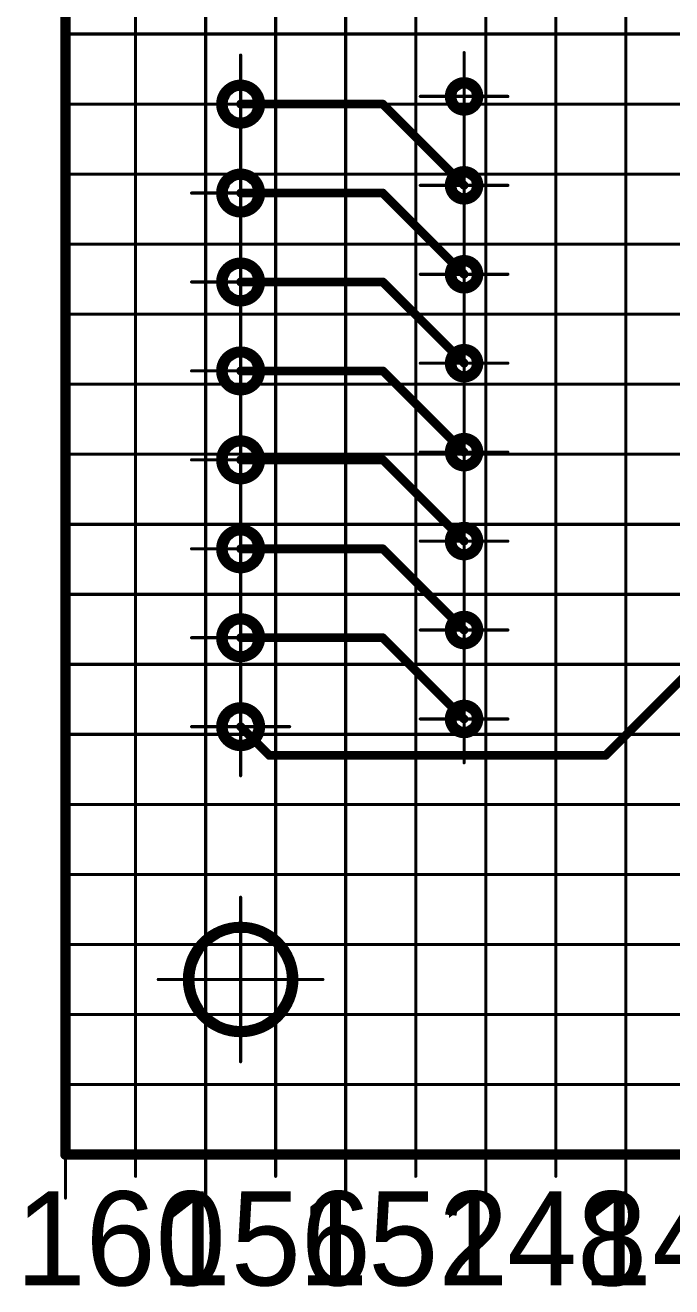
# Model space of a CAD drawing. Header units: millimetres. Extents: x 0 to 841, y 0 to 2540.
# Drawn here: x 476.7 to 513.6, y 2243.4 to 2315.5 of the extents above; entities that cross this region are included whole.
import ezdxf

# ---------------------------------------------------------------- set-up
doc = ezdxf.new("R2010")
doc.units = ezdxf.units.MM
for name, color, linetype in [('Mechanical11', 56, 'Continuous'), ('Mechanical12', 56, 'Continuous'), ('Mechanical7', 56, 'Continuous'), ('Mechanical9', 56, 'Continuous')]:
    doc.layers.add(name, color=color, linetype=linetype)

# ---------------------------------------------------------------- blocks, each defined once
blk = doc.blocks.new('BOASVIEW______B______L_____2__2_32_1_B_3')
at = {"layer": 'Mechanical11'}
for p, q in [((-10, -10), (-10, -12.708)), ((-7.292, -10), (-10, -10)), ((-7.325, -10.424), (-7.292, -10)), ((-7.424, -10.837), (-7.325, -10.424)), ((-7.809, -11.592), (-7.587, -11.23)), ((-7.587, -11.23), (-7.424, -10.837)), ((-8.77, -12.413), (-8.408, -12.191)), ((-8.408, -12.191), (-8.085, -11.915)), ((-8.085, -11.915), (-7.809, -11.592)), ((-10, -12.708), (-9.576, -12.675)), ((-9.576, -12.675), (-9.163, -12.576)), ((-9.163, -12.576), (-8.77, -12.413)), ((-22.565, -24.409), (-22.76, -24.37)), ((-22.76, -24.37), (-22.76, -24.88)), ((-22.4, -24.519), (-22.565, -24.409)), ((-10, -24.44), (-10.807, -24.44)), ((-10.807, -24.44), (-10.779, -24.649)), ((-10, -25.247), (-10, -24.44)), ((-10, -24.44), (-10, -25.247)), ((-9.193, -24.44), (-10, -24.44)), ((-9.221, -24.649), (-9.193, -24.44)), ((-22.76, -24.88), (-23.27, -24.88)), ((-23.27, -24.88), (-23.231, -25.075)), ((-23.231, -25.075), (-23.12, -25.24)), ((-22.76, -24.88), (-22.25, -24.88)), ((-22.76, -25.39), (-22.76, -24.88)), ((-22.289, -24.685), (-22.4, -24.519)), ((-22.25, -24.88), (-22.289, -24.685)), ((-10.779, -24.649), (-10.699, -24.844)), ((-10.699, -24.844), (-10.571, -25.011)), ((-10.571, -25.011), (-10.403, -25.139)), ((-10.403, -25.139), (-10.209, -25.219)), ((-10.209, -25.219), (-10, -25.247)), ((-10, -25.247), (-9.791, -25.219)), ((-9.791, -25.219), (-9.597, -25.139)), ((-9.597, -25.139), (-9.429, -25.011)), ((-9.429, -25.011), (-9.301, -24.844)), ((-9.301, -24.844), (-9.221, -24.649)), ((-23.12, -25.24), (-22.955, -25.351)), ((-22.955, -25.351), (-22.76, -25.39)), ((-22.565, -29.489), (-22.76, -29.45)), ((-22.76, -29.45), (-22.76, -29.96)), ((-22.4, -29.599), (-22.565, -29.489)), ((-10, -29.52), (-10.807, -29.52)), ((-10.807, -29.52), (-10.779, -29.729)), ((-10, -30.327), (-10, -29.52)), ((-10, -29.52), (-10, -30.327)), ((-9.193, -29.52), (-10, -29.52)), ((-9.221, -29.729), (-9.193, -29.52)), ((-22.76, -29.96), (-23.27, -29.96)), ((-23.27, -29.96), (-23.231, -30.155)), ((-23.231, -30.155), (-23.12, -30.32)), ((-22.76, -29.96), (-22.25, -29.96)), ((-22.76, -30.47), (-22.76, -29.96)), ((-22.289, -29.765), (-22.4, -29.599)), ((-22.25, -29.96), (-22.289, -29.765)), ((-10.779, -29.729), (-10.699, -29.924)), ((-10.699, -29.924), (-10.571, -30.091)), ((-10.571, -30.091), (-10.403, -30.219)), ((-10.403, -30.219), (-10.209, -30.299)), ((-9.791, -30.299), (-9.597, -30.219)), ((-9.597, -30.219), (-9.429, -30.091)), ((-9.429, -30.091), (-9.301, -29.924)), ((-9.301, -29.924), (-9.221, -29.729)), ((-23.12, -30.32), (-22.955, -30.431)), ((-22.955, -30.431), (-22.76, -30.47)), ((-10.209, -30.299), (-10, -30.327)), ((-10, -30.327), (-9.791, -30.299)), ((-22.565, -34.569), (-22.76, -34.53)), ((-22.76, -34.53), (-22.76, -35.04)), ((-22.4, -34.679), (-22.565, -34.569)), ((-22.76, -35.04), (-23.27, -35.04)), ((-23.27, -35.04), (-23.231, -35.235)), ((-23.231, -35.235), (-23.12, -35.4)), ((-22.76, -35.04), (-22.25, -35.04)), ((-22.76, -35.55), (-22.76, -35.04)), ((-22.289, -34.845), (-22.4, -34.679)), ((-22.25, -35.04), (-22.289, -34.845)), ((-10, -34.6), (-10.807, -34.6)), ((-10.807, -34.6), (-10.779, -34.809)), ((-10.779, -34.809), (-10.699, -35.004)), ((-10.699, -35.004), (-10.571, -35.171)), ((-10.571, -35.171), (-10.403, -35.299)), ((-10.403, -35.299), (-10.209, -35.379)), ((-10, -35.407), (-10, -34.6)), ((-10, -34.6), (-10, -35.407)), ((-9.193, -34.6), (-10, -34.6)), ((-9.791, -35.379), (-9.597, -35.299)), ((-9.597, -35.299), (-9.429, -35.171)), ((-9.429, -35.171), (-9.301, -35.004)), ((-9.301, -35.004), (-9.221, -34.809)), ((-9.221, -34.809), (-9.193, -34.6)), ((-23.12, -35.4), (-22.955, -35.511)), ((-22.955, -35.511), (-22.76, -35.55)), ((-10.209, -35.379), (-10, -35.407)), ((-10, -35.407), (-9.791, -35.379)), ((-22.565, -39.649), (-22.76, -39.61)), ((-22.76, -39.61), (-22.76, -40.12)), ((-22.76, -40.12), (-23.27, -40.12)), ((-23.27, -40.12), (-23.231, -40.315)), ((-23.231, -40.315), (-23.12, -40.48)), ((-22.76, -40.12), (-22.25, -40.12)), ((-22.76, -40.63), (-22.76, -40.12)), ((-22.4, -39.759), (-22.565, -39.649)), ((-22.289, -39.925), (-22.4, -39.759)), ((-22.25, -40.12), (-22.289, -39.925)), ((-10, -39.68), (-10.807, -39.68)), ((-10.807, -39.68), (-10.779, -39.889)), ((-10.779, -39.889), (-10.699, -40.084)), ((-10.699, -40.084), (-10.571, -40.251)), ((-10.571, -40.251), (-10.403, -40.379)), ((-10, -40.487), (-10, -39.68)), ((-10, -39.68), (-10, -40.487)), ((-9.193, -39.68), (-10, -39.68)), ((-9.597, -40.379), (-9.429, -40.251)), ((-9.429, -40.251), (-9.301, -40.084)), ((-9.301, -40.084), (-9.221, -39.889)), ((-9.221, -39.889), (-9.193, -39.68)), ((-23.12, -40.48), (-22.955, -40.591)), ((-22.955, -40.591), (-22.76, -40.63)), ((-10.403, -40.379), (-10.209, -40.459)), ((-10.209, -40.459), (-10, -40.487)), ((-10, -40.487), (-9.791, -40.459)), ((-9.791, -40.459), (-9.597, -40.379)), ((-22.76, -45.2), (-23.27, -45.2)), ((-23.27, -45.2), (-23.231, -45.395)), ((-23.231, -45.395), (-23.12, -45.56)), ((-22.565, -44.729), (-22.76, -44.69)), ((-22.76, -44.69), (-22.76, -45.2)), ((-22.76, -45.2), (-22.25, -45.2)), ((-22.76, -45.71), (-22.76, -45.2)), ((-22.4, -44.839), (-22.565, -44.729)), ((-22.289, -45.005), (-22.4, -44.839)), ((-22.25, -45.2), (-22.289, -45.005)), ((-10, -44.76), (-10.807, -44.76)), ((-10.807, -44.76), (-10.779, -44.969)), ((-10.779, -44.969), (-10.699, -45.164)), ((-10.699, -45.164), (-10.571, -45.331)), ((-10.571, -45.331), (-10.403, -45.459)), ((-10, -45.567), (-10, -44.76)), ((-10, -44.76), (-10, -45.567)), ((-9.193, -44.76), (-10, -44.76)), ((-9.597, -45.459), (-9.429, -45.331)), ((-9.429, -45.331), (-9.301, -45.164)), ((-9.301, -45.164), (-9.221, -44.969)), ((-9.221, -44.969), (-9.193, -44.76)), ((-23.12, -45.56), (-22.955, -45.671)), ((-22.955, -45.671), (-22.76, -45.71)), ((-10.403, -45.459), (-10.209, -45.539)), ((-10.209, -45.539), (-10, -45.567)), ((-10, -45.567), (-9.791, -45.539)), ((-9.791, -45.539), (-9.597, -45.459)), ((-22.76, -50.28), (-23.27, -50.28)), ((-23.27, -50.28), (-23.231, -50.475)), ((-22.565, -49.809), (-22.76, -49.77)), ((-22.76, -49.77), (-22.76, -50.28)), ((-22.76, -50.28), (-22.25, -50.28)), ((-22.76, -50.79), (-22.76, -50.28)), ((-22.4, -49.919), (-22.565, -49.809)), ((-22.289, -50.085), (-22.4, -49.919)), ((-22.25, -50.28), (-22.289, -50.085)), ((-10, -49.84), (-10.807, -49.84)), ((-10.807, -49.84), (-10.779, -50.049)), ((-10.779, -50.049), (-10.699, -50.244)), ((-10.699, -50.244), (-10.571, -50.411)), ((-10.571, -50.411), (-10.403, -50.539)), ((-10, -50.647), (-10, -49.84)), ((-10, -49.84), (-10, -50.647)), ((-9.193, -49.84), (-10, -49.84)), ((-9.597, -50.539), (-9.429, -50.411)), ((-9.429, -50.411), (-9.301, -50.244)), ((-9.301, -50.244), (-9.221, -50.049)), ((-9.221, -50.049), (-9.193, -49.84)), ((-23.231, -50.475), (-23.12, -50.64)), ((-23.12, -50.64), (-22.955, -50.751)), ((-22.955, -50.751), (-22.76, -50.79)), ((-10.403, -50.539), (-10.209, -50.619)), ((-10.209, -50.619), (-10, -50.647)), ((-10, -50.647), (-9.791, -50.619)), ((-9.791, -50.619), (-9.597, -50.539)), ((-22.76, -55.36), (-23.27, -55.36)), ((-23.27, -55.36), (-23.231, -55.555)), ((-22.565, -54.889), (-22.76, -54.85)), ((-22.76, -54.85), (-22.76, -55.36)), ((-22.76, -55.36), (-22.25, -55.36)), ((-22.76, -55.87), (-22.76, -55.36)), ((-22.4, -54.999), (-22.565, -54.889)), ((-22.289, -55.165), (-22.4, -54.999)), ((-22.25, -55.36), (-22.289, -55.165)), ((-10, -54.92), (-10.807, -54.92)), ((-10.807, -54.92), (-10.779, -55.129)), ((-10.779, -55.129), (-10.699, -55.324)), ((-10.699, -55.324), (-10.571, -55.491)), ((-10, -55.727), (-10, -54.92)), ((-10, -54.92), (-10, -55.727)), ((-9.193, -54.92), (-10, -54.92)), ((-9.429, -55.491), (-9.301, -55.324)), ((-9.301, -55.324), (-9.221, -55.129)), ((-9.221, -55.129), (-9.193, -54.92)), ((-23.231, -55.555), (-23.12, -55.72)), ((-23.12, -55.72), (-22.955, -55.831)), ((-22.955, -55.831), (-22.76, -55.87)), ((-10.571, -55.491), (-10.403, -55.619)), ((-10.403, -55.619), (-10.209, -55.699)), ((-10.209, -55.699), (-10, -55.727)), ((-10, -55.727), (-9.791, -55.699)), ((-9.791, -55.699), (-9.597, -55.619)), ((-9.597, -55.619), (-9.429, -55.491)), ((-22.76, -60.44), (-23.27, -60.44)), ((-23.27, -60.44), (-23.231, -60.635)), ((-22.565, -59.969), (-22.76, -59.93)), ((-22.76, -59.93), (-22.76, -60.44)), ((-22.76, -60.44), (-22.25, -60.44)), ((-22.76, -60.95), (-22.76, -60.44)), ((-22.4, -60.079), (-22.565, -59.969)), ((-22.289, -60.245), (-22.4, -60.079)), ((-22.25, -60.44), (-22.289, -60.245)), ((-10, -60), (-10.807, -60)), ((-10.807, -60), (-10.779, -60.209)), ((-10.779, -60.209), (-10.699, -60.404)), ((-10.699, -60.404), (-10.571, -60.571)), ((-10, -60.807), (-10, -60)), ((-10, -60), (-10, -60.807)), ((-9.193, -60), (-10, -60)), ((-9.429, -60.571), (-9.301, -60.404)), ((-9.301, -60.404), (-9.221, -60.209)), ((-9.221, -60.209), (-9.193, -60)), ((-23.231, -60.635), (-23.12, -60.8)), ((-23.12, -60.8), (-22.955, -60.911)), ((-22.955, -60.911), (-22.76, -60.95)), ((-10.571, -60.571), (-10.403, -60.699)), ((-10.403, -60.699), (-10.209, -60.779)), ((-10.209, -60.779), (-10, -60.807)), ((-10, -60.807), (-9.791, -60.779)), ((-9.791, -60.779), (-9.597, -60.699)), ((-9.597, -60.699), (-9.429, -60.571))]:
    blk.add_line(p, q, dxfattribs=at)
at = {"layer": 'Mechanical12'}
for p, q in [((-11.592, -7.809), (-11.915, -8.085)), ((-11.23, -7.587), (-11.592, -7.809)), ((-10.837, -7.424), (-11.23, -7.587)), ((-10.424, -7.325), (-10.837, -7.424)), ((-10, -7.292), (-10.424, -7.325)), ((-10, -7.292), (-10, -10)), ((-9.576, -7.325), (-10, -7.292)), ((-10, -10), (-10, -7.292)), ((-9.163, -7.424), (-9.576, -7.325)), ((-8.77, -7.587), (-9.163, -7.424)), ((-8.408, -7.809), (-8.77, -7.587)), ((-8.085, -8.085), (-8.408, -7.809)), ((-12.191, -8.408), (-12.413, -8.77)), ((-11.915, -8.085), (-12.191, -8.408)), ((-7.809, -8.408), (-8.085, -8.085)), ((-7.587, -8.77), (-7.809, -8.408)), ((-12.576, -9.163), (-12.675, -9.576)), ((-12.413, -8.77), (-12.576, -9.163)), ((-7.424, -9.163), (-7.587, -8.77)), ((-7.325, -9.576), (-7.424, -9.163)), ((-12.675, -9.576), (-12.708, -10)), ((-12.708, -10), (-10, -10)), ((-10, -10), (-12.708, -10)), ((-12.708, -10), (-12.675, -10.424)), ((-10, -10), (-7.292, -10)), ((-10, -12.708), (-10, -10)), ((-7.292, -10), (-7.325, -9.576)), ((-12.675, -10.424), (-12.576, -10.837)), ((-12.576, -10.837), (-12.413, -11.23)), ((-12.413, -11.23), (-12.191, -11.592)), ((-12.191, -11.592), (-11.915, -11.915)), ((-11.915, -11.915), (-11.592, -12.191)), ((-11.592, -12.191), (-11.23, -12.413)), ((-11.23, -12.413), (-10.837, -12.576)), ((-10.837, -12.576), (-10.424, -12.675)), ((-10.424, -12.675), (-10, -12.708)), ((-10.403, -23.741), (-10.571, -23.869)), ((-10.209, -23.661), (-10.403, -23.741)), ((-10, -23.633), (-10.209, -23.661)), ((-10, -23.633), (-10, -24.44)), ((-9.791, -23.661), (-10, -23.633)), ((-10, -24.44), (-10, -23.633)), ((-9.597, -23.741), (-9.791, -23.661)), ((-9.429, -23.869), (-9.597, -23.741)), ((-22.955, -24.409), (-23.12, -24.519)), ((-22.76, -24.37), (-22.955, -24.409)), ((-22.76, -24.88), (-22.76, -24.37)), ((-10.779, -24.231), (-10.807, -24.44)), ((-10.807, -24.44), (-10, -24.44)), ((-10.699, -24.037), (-10.779, -24.231)), ((-10.571, -23.869), (-10.699, -24.037)), ((-10, -24.44), (-9.193, -24.44)), ((-9.301, -24.037), (-9.429, -23.869)), ((-9.221, -24.231), (-9.301, -24.037)), ((-9.193, -24.44), (-9.221, -24.231)), ((-23.231, -24.685), (-23.27, -24.88)), ((-23.27, -24.88), (-22.76, -24.88)), ((-23.12, -24.519), (-23.231, -24.685)), ((-22.25, -24.88), (-22.76, -24.88)), ((-22.76, -24.88), (-22.76, -25.39)), ((-22.4, -25.24), (-22.289, -25.075)), ((-22.289, -25.075), (-22.25, -24.88)), ((-22.76, -25.39), (-22.565, -25.351)), ((-22.565, -25.351), (-22.4, -25.24)), ((-10.403, -28.821), (-10.571, -28.949)), ((-10.209, -28.741), (-10.403, -28.821)), ((-10, -28.713), (-10.209, -28.741)), ((-10, -28.713), (-10, -29.52)), ((-9.791, -28.741), (-10, -28.713)), ((-10, -29.52), (-10, -28.713)), ((-9.597, -28.821), (-9.791, -28.741)), ((-9.429, -28.949), (-9.597, -28.821)), ((-22.955, -29.489), (-23.12, -29.599)), ((-22.76, -29.45), (-22.955, -29.489)), ((-22.76, -29.96), (-22.76, -29.45)), ((-10.779, -29.311), (-10.807, -29.52)), ((-10.807, -29.52), (-10, -29.52)), ((-10.699, -29.117), (-10.779, -29.311)), ((-10.571, -28.949), (-10.699, -29.117)), ((-10, -29.52), (-9.193, -29.52)), ((-9.301, -29.117), (-9.429, -28.949)), ((-9.221, -29.311), (-9.301, -29.117)), ((-9.193, -29.52), (-9.221, -29.311)), ((-23.231, -29.765), (-23.27, -29.96)), ((-23.27, -29.96), (-22.76, -29.96)), ((-23.12, -29.599), (-23.231, -29.765)), ((-22.25, -29.96), (-22.76, -29.96)), ((-22.76, -29.96), (-22.76, -30.47)), ((-22.4, -30.32), (-22.289, -30.155)), ((-22.289, -30.155), (-22.25, -29.96)), ((-22.76, -30.47), (-22.565, -30.431)), ((-22.565, -30.431), (-22.4, -30.32)), ((-10.209, -33.821), (-10.403, -33.901)), ((-10, -33.793), (-10.209, -33.821)), ((-10, -33.793), (-10, -34.6)), ((-9.791, -33.821), (-10, -33.793)), ((-10, -34.6), (-10, -33.793)), ((-9.597, -33.901), (-9.791, -33.821)), ((-22.955, -34.569), (-23.12, -34.679)), ((-22.76, -34.53), (-22.955, -34.569)), ((-22.76, -35.04), (-22.76, -34.53)), ((-10.779, -34.391), (-10.807, -34.6)), ((-10.699, -34.197), (-10.779, -34.391)), ((-10.571, -34.029), (-10.699, -34.197)), ((-10.403, -33.901), (-10.571, -34.029)), ((-9.429, -34.029), (-9.597, -33.901)), ((-9.301, -34.197), (-9.429, -34.029)), ((-9.221, -34.391), (-9.301, -34.197)), ((-9.193, -34.6), (-9.221, -34.391)), ((-23.231, -34.845), (-23.27, -35.04)), ((-23.27, -35.04), (-22.76, -35.04)), ((-23.12, -34.679), (-23.231, -34.845)), ((-22.25, -35.04), (-22.76, -35.04)), ((-22.76, -35.04), (-22.76, -35.55)), ((-22.4, -35.4), (-22.289, -35.235)), ((-22.289, -35.235), (-22.25, -35.04)), ((-10.807, -34.6), (-10, -34.6)), ((-10, -34.6), (-9.193, -34.6)), ((-22.76, -35.55), (-22.565, -35.511)), ((-22.565, -35.511), (-22.4, -35.4)), ((-10.209, -38.901), (-10.403, -38.981)), ((-10, -38.873), (-10.209, -38.901)), ((-10, -38.873), (-10, -39.68)), ((-9.791, -38.901), (-10, -38.873)), ((-10, -39.68), (-10, -38.873)), ((-9.597, -38.981), (-9.791, -38.901)), ((-22.76, -39.61), (-22.955, -39.649)), ((-22.76, -40.12), (-22.76, -39.61)), ((-10.779, -39.471), (-10.807, -39.68)), ((-10.699, -39.277), (-10.779, -39.471)), ((-10.571, -39.109), (-10.699, -39.277)), ((-10.403, -38.981), (-10.571, -39.109)), ((-9.429, -39.109), (-9.597, -38.981)), ((-9.301, -39.277), (-9.429, -39.109)), ((-9.221, -39.471), (-9.301, -39.277)), ((-9.193, -39.68), (-9.221, -39.471)), ((-23.231, -39.925), (-23.27, -40.12)), ((-23.27, -40.12), (-22.76, -40.12)), ((-23.12, -39.759), (-23.231, -39.925)), ((-22.955, -39.649), (-23.12, -39.759)), ((-22.25, -40.12), (-22.76, -40.12)), ((-22.76, -40.12), (-22.76, -40.63)), ((-22.4, -40.48), (-22.289, -40.315)), ((-22.289, -40.315), (-22.25, -40.12)), ((-10.807, -39.68), (-10, -39.68)), ((-10, -39.68), (-9.193, -39.68)), ((-22.76, -40.63), (-22.565, -40.591)), ((-22.565, -40.591), (-22.4, -40.48)), ((-10, -43.953), (-10.209, -43.981)), ((-10, -43.953), (-10, -44.76)), ((-9.791, -43.981), (-10, -43.953)), ((-10, -44.76), (-10, -43.953)), ((-10.779, -44.551), (-10.807, -44.76)), ((-10.699, -44.357), (-10.779, -44.551)), ((-10.571, -44.189), (-10.699, -44.357)), ((-10.403, -44.061), (-10.571, -44.189)), ((-10.209, -43.981), (-10.403, -44.061)), ((-9.597, -44.061), (-9.791, -43.981)), ((-9.429, -44.189), (-9.597, -44.061)), ((-9.301, -44.357), (-9.429, -44.189)), ((-9.221, -44.551), (-9.301, -44.357)), ((-9.193, -44.76), (-9.221, -44.551)), ((-23.231, -45.005), (-23.27, -45.2)), ((-23.27, -45.2), (-22.76, -45.2)), ((-23.12, -44.839), (-23.231, -45.005)), ((-22.955, -44.729), (-23.12, -44.839)), ((-22.76, -44.69), (-22.955, -44.729)), ((-22.76, -45.2), (-22.76, -44.69)), ((-22.25, -45.2), (-22.76, -45.2)), ((-22.76, -45.2), (-22.76, -45.71)), ((-22.4, -45.56), (-22.289, -45.395)), ((-22.289, -45.395), (-22.25, -45.2)), ((-10.807, -44.76), (-10, -44.76)), ((-10, -44.76), (-9.193, -44.76)), ((-22.76, -45.71), (-22.565, -45.671)), ((-22.565, -45.671), (-22.4, -45.56)), ((-10.779, -49.631), (-10.807, -49.84)), ((-10.699, -49.437), (-10.779, -49.631)), ((-10.571, -49.269), (-10.699, -49.437)), ((-10.403, -49.141), (-10.571, -49.269)), ((-10.209, -49.061), (-10.403, -49.141)), ((-10, -49.033), (-10.209, -49.061)), ((-10, -49.033), (-10, -49.84)), ((-9.791, -49.061), (-10, -49.033)), ((-10, -49.84), (-10, -49.033)), ((-9.597, -49.141), (-9.791, -49.061)), ((-9.429, -49.269), (-9.597, -49.141)), ((-9.301, -49.437), (-9.429, -49.269)), ((-9.221, -49.631), (-9.301, -49.437)), ((-9.193, -49.84), (-9.221, -49.631)), ((-23.231, -50.085), (-23.27, -50.28)), ((-23.27, -50.28), (-22.76, -50.28)), ((-23.12, -49.919), (-23.231, -50.085)), ((-22.955, -49.809), (-23.12, -49.919)), ((-22.76, -49.77), (-22.955, -49.809)), ((-22.76, -50.28), (-22.76, -49.77)), ((-22.25, -50.28), (-22.76, -50.28)), ((-22.76, -50.28), (-22.76, -50.79)), ((-22.289, -50.475), (-22.25, -50.28)), ((-10.807, -49.84), (-10, -49.84)), ((-10, -49.84), (-9.193, -49.84)), ((-22.76, -50.79), (-22.565, -50.751)), ((-22.565, -50.751), (-22.4, -50.64)), ((-22.4, -50.64), (-22.289, -50.475)), ((-10.779, -54.711), (-10.807, -54.92)), ((-10.699, -54.517), (-10.779, -54.711)), ((-10.571, -54.349), (-10.699, -54.517)), ((-10.403, -54.221), (-10.571, -54.349)), ((-10.209, -54.141), (-10.403, -54.221)), ((-10, -54.113), (-10.209, -54.141)), ((-10, -54.113), (-10, -54.92)), ((-9.791, -54.141), (-10, -54.113)), ((-10, -54.92), (-10, -54.113)), ((-9.597, -54.221), (-9.791, -54.141)), ((-9.429, -54.349), (-9.597, -54.221)), ((-9.301, -54.517), (-9.429, -54.349)), ((-9.221, -54.711), (-9.301, -54.517)), ((-9.193, -54.92), (-9.221, -54.711)), ((-23.231, -55.165), (-23.27, -55.36)), ((-23.27, -55.36), (-22.76, -55.36)), ((-23.12, -54.999), (-23.231, -55.165)), ((-22.955, -54.889), (-23.12, -54.999)), ((-22.76, -54.85), (-22.955, -54.889)), ((-22.76, -55.36), (-22.76, -54.85)), ((-22.25, -55.36), (-22.76, -55.36)), ((-22.76, -55.36), (-22.76, -55.87)), ((-22.289, -55.555), (-22.25, -55.36)), ((-10.807, -54.92), (-10, -54.92)), ((-10, -54.92), (-9.193, -54.92)), ((-22.76, -55.87), (-22.565, -55.831)), ((-22.565, -55.831), (-22.4, -55.72)), ((-22.4, -55.72), (-22.289, -55.555)), ((-10.779, -59.791), (-10.807, -60)), ((-10.699, -59.597), (-10.779, -59.791)), ((-10.571, -59.429), (-10.699, -59.597)), ((-10.403, -59.301), (-10.571, -59.429)), ((-10.209, -59.221), (-10.403, -59.301)), ((-10, -59.193), (-10.209, -59.221)), ((-10, -59.193), (-10, -60)), ((-9.791, -59.221), (-10, -59.193)), ((-10, -60), (-10, -59.193)), ((-9.597, -59.301), (-9.791, -59.221)), ((-9.429, -59.429), (-9.597, -59.301)), ((-9.301, -59.597), (-9.429, -59.429)), ((-9.221, -59.791), (-9.301, -59.597)), ((-9.193, -60), (-9.221, -59.791)), ((-23.231, -60.245), (-23.27, -60.44)), ((-23.27, -60.44), (-22.76, -60.44)), ((-23.12, -60.079), (-23.231, -60.245)), ((-22.955, -59.969), (-23.12, -60.079)), ((-22.76, -59.93), (-22.955, -59.969)), ((-22.76, -60.44), (-22.76, -59.93)), ((-22.25, -60.44), (-22.76, -60.44)), ((-22.76, -60.44), (-22.76, -60.95)), ((-22.289, -60.635), (-22.25, -60.44)), ((-10.807, -60), (-10, -60)), ((-10, -60), (-9.193, -60)), ((-22.76, -60.95), (-22.565, -60.911)), ((-22.565, -60.911), (-22.4, -60.8)), ((-22.4, -60.8), (-22.289, -60.635))]:
    blk.add_line(p, q, dxfattribs=at)
for points, const_width in [([(0, 0), (-320, 0)], 0.6), ([(0, 0), (-320, 0)], 0.6), ([(0, 0), (0, -210)], 0.6), ([(0, 0), (0, -210)], 0.6), ([(-30.839, -22.799), (-38, -29.96)], 0.5), ([(-11.641, -22.799), (-30.839, -22.799)], 0.5), ([(-10, -24.44), (-11.641, -22.799)], 0.5), ([(-18.12, -29.52), (-22.76, -24.88)], 0.5), ([(-10, -29.52), (-18.12, -29.52)], 0.5), ([(-18.12, -34.6), (-22.76, -29.96)], 0.5), ([(-10, -34.6), (-18.12, -34.6)], 0.5), ([(-18.12, -39.68), (-22.76, -35.04)], 0.5), ([(-10, -39.68), (-18.12, -39.68)], 0.5), ([(-18.12, -44.76), (-22.76, -40.12)], 0.5), ([(-10, -44.76), (-18.12, -44.76)], 0.5), ([(-18.12, -49.84), (-22.76, -45.2)], 0.5), ([(-10, -49.84), (-18.12, -49.84)], 0.5), ([(-18.12, -54.92), (-22.76, -50.28)], 0.5), ([(-10, -54.92), (-18.12, -54.92)], 0.5), ([(-18.12, -60), (-22.76, -55.36)], 0.5), ([(-10, -60), (-18.12, -60)], 0.5)]:
    blk.add_lwpolyline(points, dxfattribs=dict(at, const_width=const_width))
for points, const_width in [([(-0.15, 0, 1), (0.15, 0, 1)], 0.3), ([(-0.15, 0, 1), (0.15, 0, 1)], 0.3), ([(-0.15, 0, 1), (0.15, 0, 1)], 0.3), ([(-0.15, 0, 1), (0.15, 0, 1)], 0.3), ([(-7, -10, 1), (-13, -10, 1)], 0.6), ([(-13.15, -10, 1), (-12.85, -10, 1)], 0.3), ([(-7.15, -10, 1), (-6.85, -10, 1)], 0.3), ([(-30.964, -22.799, 1), (-30.714, -22.799, 1)], 0.25), ([(-30.964, -22.799, 1), (-30.714, -22.799, 1)], 0.25), ([(-11.766, -22.799, 1), (-11.516, -22.799, 1)], 0.25), ([(-11.766, -22.799, 1), (-11.516, -22.799, 1)], 0.25), ([(-8.9, -24.44, 1), (-11.1, -24.44, 1)], 0.6), ([(-21.96, -24.88, 1), (-23.56, -24.88, 1)], 0.6), ([(-11.25, -24.44, 1), (-10.95, -24.44, 1)], 0.3), ([(-10.125, -24.44, 1), (-9.875, -24.44, 1)], 0.25), ([(-9.05, -24.44, 1), (-8.75, -24.44, 1)], 0.3), ([(-23.71, -24.88, 1), (-23.41, -24.88, 1)], 0.3), ([(-22.885, -24.88, 1), (-22.635, -24.88, 1)], 0.25), ([(-22.11, -24.88, 1), (-21.81, -24.88, 1)], 0.3), ([(-8.9, -29.52, 1), (-11.1, -29.52, 1)], 0.6), ([(-21.96, -29.96, 1), (-23.56, -29.96, 1)], 0.6), ([(-18.245, -29.52, 1), (-17.995, -29.52, 1)], 0.25), ([(-18.245, -29.52, 1), (-17.995, -29.52, 1)], 0.25), ([(-11.25, -29.52, 1), (-10.95, -29.52, 1)], 0.3), ([(-10.125, -29.52, 1), (-9.875, -29.52, 1)], 0.25), ([(-9.05, -29.52, 1), (-8.75, -29.52, 1)], 0.3), ([(-23.71, -29.96, 1), (-23.41, -29.96, 1)], 0.3), ([(-22.885, -29.96, 1), (-22.635, -29.96, 1)], 0.25), ([(-22.11, -29.96, 1), (-21.81, -29.96, 1)], 0.3), ([(-8.9, -34.6, 1), (-11.1, -34.6, 1)], 0.6), ([(-21.96, -35.04, 1), (-23.56, -35.04, 1)], 0.6), ([(-18.245, -34.6, 1), (-17.995, -34.6, 1)], 0.25), ([(-18.245, -34.6, 1), (-17.995, -34.6, 1)], 0.25), ([(-11.25, -34.6, 1), (-10.95, -34.6, 1)], 0.3), ([(-10.125, -34.6, 1), (-9.875, -34.6, 1)], 0.25), ([(-9.05, -34.6, 1), (-8.75, -34.6, 1)], 0.3), ([(-23.71, -35.04, 1), (-23.41, -35.04, 1)], 0.3), ([(-22.885, -35.04, 1), (-22.635, -35.04, 1)], 0.25), ([(-22.11, -35.04, 1), (-21.81, -35.04, 1)], 0.3), ([(-8.9, -39.68, 1), (-11.1, -39.68, 1)], 0.6), ([(-21.96, -40.12, 1), (-23.56, -40.12, 1)], 0.6), ([(-18.245, -39.68, 1), (-17.995, -39.68, 1)], 0.25), ([(-18.245, -39.68, 1), (-17.995, -39.68, 1)], 0.25), ([(-11.25, -39.68, 1), (-10.95, -39.68, 1)], 0.3), ([(-10.125, -39.68, 1), (-9.875, -39.68, 1)], 0.25), ([(-9.05, -39.68, 1), (-8.75, -39.68, 1)], 0.3), ([(-23.71, -40.12, 1), (-23.41, -40.12, 1)], 0.3), ([(-22.885, -40.12, 1), (-22.635, -40.12, 1)], 0.25), ([(-22.11, -40.12, 1), (-21.81, -40.12, 1)], 0.3), ([(-8.9, -44.76, 1), (-11.1, -44.76, 1)], 0.6), ([(-21.96, -45.2, 1), (-23.56, -45.2, 1)], 0.6), ([(-18.245, -44.76, 1), (-17.995, -44.76, 1)], 0.25), ([(-18.245, -44.76, 1), (-17.995, -44.76, 1)], 0.25), ([(-11.25, -44.76, 1), (-10.95, -44.76, 1)], 0.3), ([(-10.125, -44.76, 1), (-9.875, -44.76, 1)], 0.25), ([(-9.05, -44.76, 1), (-8.75, -44.76, 1)], 0.3), ([(-23.71, -45.2, 1), (-23.41, -45.2, 1)], 0.3), ([(-22.885, -45.2, 1), (-22.635, -45.2, 1)], 0.25), ([(-22.11, -45.2, 1), (-21.81, -45.2, 1)], 0.3), ([(-8.9, -49.84, 1), (-11.1, -49.84, 1)], 0.6), ([(-21.96, -50.28, 1), (-23.56, -50.28, 1)], 0.6), ([(-18.245, -49.84, 1), (-17.995, -49.84, 1)], 0.25), ([(-18.245, -49.84, 1), (-17.995, -49.84, 1)], 0.25), ([(-11.25, -49.84, 1), (-10.95, -49.84, 1)], 0.3), ([(-10.125, -49.84, 1), (-9.875, -49.84, 1)], 0.25), ([(-9.05, -49.84, 1), (-8.75, -49.84, 1)], 0.3), ([(-23.71, -50.28, 1), (-23.41, -50.28, 1)], 0.3), ([(-22.885, -50.28, 1), (-22.635, -50.28, 1)], 0.25), ([(-22.11, -50.28, 1), (-21.81, -50.28, 1)], 0.3), ([(-8.9, -54.92, 1), (-11.1, -54.92, 1)], 0.6), ([(-21.96, -55.36, 1), (-23.56, -55.36, 1)], 0.6), ([(-18.245, -54.92, 1), (-17.995, -54.92, 1)], 0.25), ([(-18.245, -54.92, 1), (-17.995, -54.92, 1)], 0.25), ([(-11.25, -54.92, 1), (-10.95, -54.92, 1)], 0.3), ([(-10.125, -54.92, 1), (-9.875, -54.92, 1)], 0.25), ([(-9.05, -54.92, 1), (-8.75, -54.92, 1)], 0.3), ([(-23.71, -55.36, 1), (-23.41, -55.36, 1)], 0.3), ([(-22.885, -55.36, 1), (-22.635, -55.36, 1)], 0.25), ([(-22.11, -55.36, 1), (-21.81, -55.36, 1)], 0.3), ([(-8.9, -60, 1), (-11.1, -60, 1)], 0.6), ([(-21.96, -60.44, 1), (-23.56, -60.44, 1)], 0.6), ([(-18.245, -60, 1), (-17.995, -60, 1)], 0.25), ([(-18.245, -60, 1), (-17.995, -60, 1)], 0.25), ([(-11.25, -60, 1), (-10.95, -60, 1)], 0.3), ([(-10.125, -60, 1), (-9.875, -60, 1)], 0.25), ([(-9.05, -60, 1), (-8.75, -60, 1)], 0.3), ([(-23.71, -60.44, 1), (-23.41, -60.44, 1)], 0.3), ([(-22.11, -60.44, 1), (-21.81, -60.44, 1)], 0.3)]:
    blk.add_lwpolyline(points, format="xyb", close=True, dxfattribs=dict(at, const_width=const_width))
at = {"layer": 'Mechanical7', "const_width": 0.18}
for points in [[(-10, -5.3), (-10, -14.7)], [(-5.3, -10), (-14.7, -10)], [(-10, -21.64), (-10, -27.24)], [(-22.76, -22.38), (-22.76, -27.38)], [(-7.2, -24.44), (-12.8, -24.44)], [(-20.26, -24.88), (-25.26, -24.88)], [(-10, -26.72), (-10, -32.32)], [(-22.76, -27.46), (-22.76, -32.46)], [(-7.2, -29.52), (-12.8, -29.52)], [(-20.26, -29.96), (-25.26, -29.96)], [(-10, -31.8), (-10, -37.4)], [(-22.76, -32.54), (-22.76, -37.54)], [(-7.2, -34.6), (-12.8, -34.6)], [(-20.26, -35.04), (-25.26, -35.04)], [(-10, -36.88), (-10, -42.48)], [(-22.76, -37.62), (-22.76, -42.62)], [(-7.2, -39.68), (-12.8, -39.68)], [(-20.26, -40.12), (-25.26, -40.12)], [(-10, -41.96), (-10, -47.56)], [(-22.76, -42.7), (-22.76, -47.7)], [(-7.2, -44.76), (-12.8, -44.76)], [(-20.26, -45.2), (-25.26, -45.2)], [(-10, -47.04), (-10, -52.64)], [(-22.76, -47.78), (-22.76, -52.78)], [(-20.26, -50.28), (-25.26, -50.28)], [(-7.2, -49.84), (-12.8, -49.84)], [(-10, -52.12), (-10, -57.72)], [(-22.76, -52.86), (-22.76, -57.86)], [(-20.26, -55.36), (-25.26, -55.36)], [(-7.2, -54.92), (-12.8, -54.92)], [(-10, -57.2), (-10, -62.8)], [(-22.76, -57.94), (-22.76, -62.94)], [(-20.26, -60.44), (-25.26, -60.44)], [(-7.2, -60), (-12.8, -60)]]:
    blk.add_lwpolyline(points, dxfattribs=at)
at = {"layer": 'Mechanical7', "const_width": 0.09}
for points in [[(-10.045, -5.3, 1), (-9.955, -5.3, 1)], [(-14.745, -10, 1), (-14.655, -10, 1)], [(-5.345, -10, 1), (-5.255, -10, 1)], [(-10.045, -14.7, 1), (-9.955, -14.7, 1)], [(-10.045, -21.64, 1), (-9.955, -21.64, 1)], [(-22.805, -22.38, 1), (-22.715, -22.38, 1)], [(-12.845, -24.44, 1), (-12.755, -24.44, 1)], [(-7.245, -24.44, 1), (-7.155, -24.44, 1)], [(-25.305, -24.88, 1), (-25.215, -24.88, 1)], [(-20.305, -24.88, 1), (-20.215, -24.88, 1)], [(-10.045, -26.72, 1), (-9.955, -26.72, 1)], [(-22.805, -27.38, 1), (-22.715, -27.38, 1)], [(-22.805, -27.46, 1), (-22.715, -27.46, 1)], [(-10.045, -27.24, 1), (-9.955, -27.24, 1)], [(-12.845, -29.52, 1), (-12.755, -29.52, 1)], [(-7.245, -29.52, 1), (-7.155, -29.52, 1)], [(-25.305, -29.96, 1), (-25.215, -29.96, 1)], [(-20.305, -29.96, 1), (-20.215, -29.96, 1)], [(-22.805, -32.46, 1), (-22.715, -32.46, 1)], [(-10.045, -31.8, 1), (-9.955, -31.8, 1)], [(-10.045, -32.32, 1), (-9.955, -32.32, 1)], [(-22.805, -32.54, 1), (-22.715, -32.54, 1)], [(-12.845, -34.6, 1), (-12.755, -34.6, 1)], [(-7.245, -34.6, 1), (-7.155, -34.6, 1)], [(-25.305, -35.04, 1), (-25.215, -35.04, 1)], [(-20.305, -35.04, 1), (-20.215, -35.04, 1)], [(-22.805, -37.54, 1), (-22.715, -37.54, 1)], [(-10.045, -36.88, 1), (-9.955, -36.88, 1)], [(-10.045, -37.4, 1), (-9.955, -37.4, 1)], [(-22.805, -37.62, 1), (-22.715, -37.62, 1)], [(-12.845, -39.68, 1), (-12.755, -39.68, 1)], [(-7.245, -39.68, 1), (-7.155, -39.68, 1)], [(-25.305, -40.12, 1), (-25.215, -40.12, 1)], [(-20.305, -40.12, 1), (-20.215, -40.12, 1)], [(-10.045, -41.96, 1), (-9.955, -41.96, 1)], [(-10.045, -42.48, 1), (-9.955, -42.48, 1)], [(-22.805, -42.62, 1), (-22.715, -42.62, 1)], [(-22.805, -42.7, 1), (-22.715, -42.7, 1)], [(-12.845, -44.76, 1), (-12.755, -44.76, 1)], [(-7.245, -44.76, 1), (-7.155, -44.76, 1)], [(-25.305, -45.2, 1), (-25.215, -45.2, 1)], [(-20.305, -45.2, 1), (-20.215, -45.2, 1)], [(-10.045, -47.04, 1), (-9.955, -47.04, 1)], [(-10.045, -47.56, 1), (-9.955, -47.56, 1)], [(-22.805, -47.7, 1), (-22.715, -47.7, 1)], [(-22.805, -47.78, 1), (-22.715, -47.78, 1)], [(-25.305, -50.28, 1), (-25.215, -50.28, 1)], [(-20.305, -50.28, 1), (-20.215, -50.28, 1)], [(-12.845, -49.84, 1), (-12.755, -49.84, 1)], [(-7.245, -49.84, 1), (-7.155, -49.84, 1)], [(-10.045, -52.12, 1), (-9.955, -52.12, 1)], [(-10.045, -52.64, 1), (-9.955, -52.64, 1)], [(-22.805, -52.78, 1), (-22.715, -52.78, 1)], [(-22.805, -52.86, 1), (-22.715, -52.86, 1)], [(-25.305, -55.36, 1), (-25.215, -55.36, 1)], [(-20.305, -55.36, 1), (-20.215, -55.36, 1)], [(-12.845, -54.92, 1), (-12.755, -54.92, 1)], [(-7.245, -54.92, 1), (-7.155, -54.92, 1)], [(-10.045, -57.2, 1), (-9.955, -57.2, 1)], [(-10.045, -57.72, 1), (-9.955, -57.72, 1)], [(-22.805, -57.86, 1), (-22.715, -57.86, 1)], [(-22.805, -57.94, 1), (-22.715, -57.94, 1)], [(-25.305, -60.44, 1), (-25.215, -60.44, 1)], [(-20.305, -60.44, 1), (-20.215, -60.44, 1)], [(-12.845, -60, 1), (-12.755, -60, 1)], [(-7.245, -60, 1), (-7.155, -60, 1)], [(-22.805, -62.94, 1), (-22.715, -62.94, 1)], [(-10.045, -62.8, 1), (-9.955, -62.8, 1)]]:
    blk.add_lwpolyline(points, format="xyb", close=True, dxfattribs=at)
at = {"layer": 'Mechanical9', "const_width": 0.18}
for points in [[(-32, 2.48), (-32, 0)], [(-24, 2.48), (-24, 0)], [(-16, 2.48), (-16, 0)], [(-8, 2.48), (-8, 0)], [(0, 2.48), (0, 0)], [(-32, 1.24), (-32, 0)], [(-28, 1.24), (-28, 0)], [(-24, 1.24), (-24, 0)], [(-20, 1.24), (-20, 0)], [(-16, 1.24), (-16, 0)], [(-12, 1.24), (-12, 0)], [(-8, 1.24), (-8, 0)], [(-4, 1.24), (-4, 0)], [(0, 1.24), (0, 0)], [(0, 0), (-320, 0)], [(-32, 0), (-32, -210)], [(-28, 0), (-28, -210)], [(-24, 0), (-24, -210)], [(-20, 0), (-20, -210)], [(-16, 0), (-16, -210)], [(-12, 0), (-12, -210)], [(-8, 0), (-8, -210)], [(-4, 0), (-4, -210)], [(0, 0), (0, -210)], [(0, 0), (0, -210)], [(0, -4), (-320, -4)], [(0, -8), (-320, -8)], [(0, -12), (-320, -12)], [(0, -16), (-320, -16)], [(0, -20), (-320, -20)], [(0, -24), (-320, -24)], [(0, -28), (-320, -28)], [(0, -32), (-320, -32)], [(0, -36), (-320, -36)], [(0, -40), (-320, -40)], [(0, -44), (-320, -44)], [(0, -48), (-320, -48)], [(0, -52), (-320, -52)], [(0, -56), (-320, -56)], [(0, -60), (-320, -60)], [(0, -64), (-320, -64)]]:
    blk.add_lwpolyline(points, dxfattribs=at)
at = {"layer": 'Mechanical9', "const_width": 0.09}
for points in [[(-32.045, 2.48, 1), (-31.955, 2.48, 1)], [(-24.045, 2.48, 1), (-23.955, 2.48, 1)], [(-16.045, 2.48, 1), (-15.955, 2.48, 1)], [(-8.045, 2.48, 1), (-7.955, 2.48, 1)], [(-0.045, 2.48, 1), (0.045, 2.48, 1)], [(-32.045, 1.24, 1), (-31.955, 1.24, 1)], [(-28.045, 1.24, 1), (-27.955, 1.24, 1)], [(-24.045, 1.24, 1), (-23.955, 1.24, 1)], [(-20.045, 1.24, 1), (-19.955, 1.24, 1)], [(-16.045, 1.24, 1), (-15.955, 1.24, 1)], [(-12.045, 1.24, 1), (-11.955, 1.24, 1)], [(-8.045, 1.24, 1), (-7.955, 1.24, 1)], [(-4.045, 1.24, 1), (-3.955, 1.24, 1)], [(-0.045, 1.24, 1), (0.045, 1.24, 1)], [(-32.045, 0, 1), (-31.955, 0, 1)], [(-32.045, 0, 1), (-31.955, 0, 1)], [(-32.045, 0, 1), (-31.955, 0, 1)], [(-28.045, 0, 1), (-27.955, 0, 1)], [(-28.045, 0, 1), (-27.955, 0, 1)], [(-24.045, 0, 1), (-23.955, 0, 1)], [(-24.045, 0, 1), (-23.955, 0, 1)], [(-24.045, 0, 1), (-23.955, 0, 1)], [(-20.045, 0, 1), (-19.955, 0, 1)], [(-20.045, 0, 1), (-19.955, 0, 1)], [(-16.045, 0, 1), (-15.955, 0, 1)], [(-16.045, 0, 1), (-15.955, 0, 1)], [(-16.045, 0, 1), (-15.955, 0, 1)], [(-12.045, 0, 1), (-11.955, 0, 1)], [(-12.045, 0, 1), (-11.955, 0, 1)], [(-8.045, 0, 1), (-7.955, 0, 1)], [(-8.045, 0, 1), (-7.955, 0, 1)], [(-8.045, 0, 1), (-7.955, 0, 1)], [(-4.045, 0, 1), (-3.955, 0, 1)], [(-4.045, 0, 1), (-3.955, 0, 1)], [(-0.045, 0, 1), (0.045, 0, 1)], [(-0.045, 0, 1), (0.045, 0, 1)], [(-0.045, 0, 1), (0.045, 0, 1)], [(-0.045, 0, 1), (0.045, 0, 1)], [(-0.045, 0, 1), (0.045, 0, 1)], [(-0.045, -4, 1), (0.045, -4, 1)], [(-0.045, -8, 1), (0.045, -8, 1)], [(-0.045, -12, 1), (0.045, -12, 1)], [(-0.045, -16, 1), (0.045, -16, 1)], [(-0.045, -20, 1), (0.045, -20, 1)], [(-0.045, -24, 1), (0.045, -24, 1)], [(-0.045, -28, 1), (0.045, -28, 1)], [(-0.045, -32, 1), (0.045, -32, 1)], [(-0.045, -36, 1), (0.045, -36, 1)], [(-0.045, -40, 1), (0.045, -40, 1)], [(-0.045, -44, 1), (0.045, -44, 1)], [(-0.045, -48, 1), (0.045, -48, 1)], [(-0.045, -52, 1), (0.045, -52, 1)], [(-0.045, -56, 1), (0.045, -56, 1)], [(-0.045, -60, 1), (0.045, -60, 1)], [(-0.045, -64, 1), (0.045, -64, 1)]]:
    blk.add_lwpolyline(points, format="xyb", close=True, dxfattribs=at)
at = {"layer": 'Mechanical7'}
for s, p in [('144', (-29.49, 7.475)), ('148', (-21.214, 7.475)), ('152', (-13.291, 7.475)), ('156', (-5.442, 7.475)), ('160', (2.846, 7.475))]:
    blk.add_text(s, height=5.3763, rotation=180, dxfattribs=at).set_placement(p)

msp = doc.modelspace()

# ---------------------------------------------------------------- block references
at = {"rotation": 180}
msp.add_blockref('BOASVIEW______B______L_____2__2_32_1_B_3', (479, 2251), dxfattribs=at)

doc.saveas('drawing.dxf')
